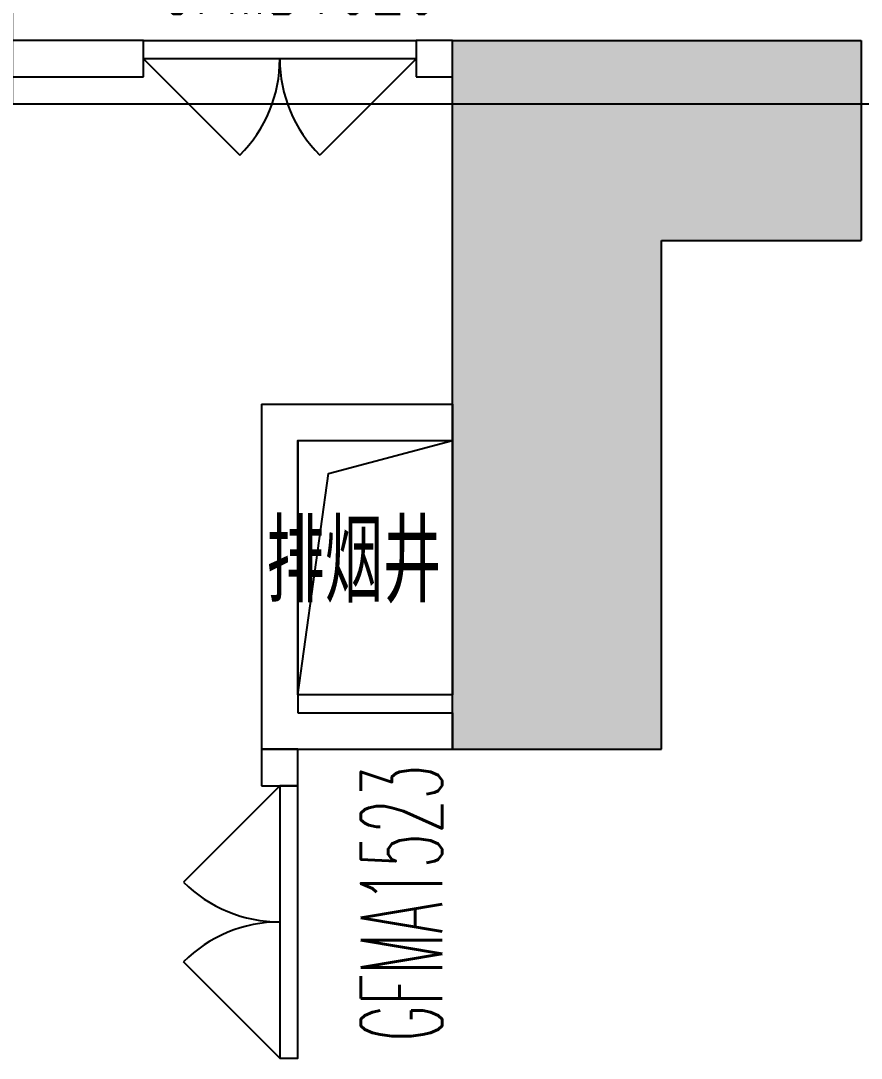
# Model space of a CAD drawing. Extents: x -12047294 to -5625356, y -1456591 to -622873.
# Drawn here: x -5768641 to -5764015, y -691948 to -686239 of the extents above; entities that cross this region are included whole.
import ezdxf

# ---------------------------------------------------------------- set-up
doc = ezdxf.new("R2010")
doc.units = 0
doc.header["$LTSCALE"] = 10
doc.header["$MEASUREMENT"] = 0
for name, color, linetype in [('A-COLUMN', 10, 'Continuous'), ('A-COLUMNH', 252, 'Continuous'), ('A-DIMLEAD', 130, 'Continuous'), ('A-DOORWIN', 151, 'Continuous'), ('A-HOLE', 30, 'Continuous'), ('A-LINE', 4, 'Continuous'), ('A-TEXTDOOR', 181, 'Continuous'), ('A-TEXTROOM-报建', 210, 'Continuous'), ('A-WALL', 2, 'Continuous'), ('M-AREA', 156, 'Continuous')]:
    doc.layers.add(name, color=color, linetype=linetype)
doc.styles.add('_TCH_WINDOW', font='tjromans.shx', dxfattribs={"width": 0.7, "height": 3.5, "bigfont": 'tjhztxt.shx'})
doc.styles.add('注解汉字', font='tjromans.shx', dxfattribs={"width": 0.75, "bigfont": 'tjhztxt.shx'})

# ---------------------------------------------------------------- blocks, each defined once
blk = doc.blocks.new('A$C50D712EB')
at = {"layer": 'M-AREA'}
blk.add_lwpolyline([(-9230.2, -9300), (19468, -9300), (19468, 2250), (-9230.2, 2250)], close=True, dxfattribs=at)
blk = doc.blocks.new('$DorLib2D$00000116')
at = {"color": 0}
for p, q in [((-0.5, 0), (-0.1464, 0.3536)), ((0.5, 0), (0.1464, 0.3536))]:
    blk.add_line(p, q, dxfattribs=at)
for centre, start, end in [((-0.5, 0), 0, 45), ((0.5, 0), 135, 180)]:
    blk.add_arc(centre, 0.5, start, end, dxfattribs=at)
blk = doc.blocks.new('fdsDWqw#wFDS')
at = {"layer": 'A-COLUMNH'}
for points in [[(-19225, 20250), (-19225, 23050), (-20375, 24150), (-20375, 20250)], [(-20375, 24150), (-19225, 23050), (-18125, 23050), (-18125, 24150)]]:
    blk.add_hatch(color=256, dxfattribs=at).paths.add_polyline_path(points)
at = {"layer": 'A-COLUMN'}
for p, q in [((-20375, 20250), (-20375, 24150)), ((-20375, 24150), (-18125, 24150)), ((-18125, 24150), (-18125, 23050)), ((-19225, 20250), (-19225, 23050)), ((-19225, 23050), (-18125, 23050)), ((-20375, 20250), (-19225, 20250))]:
    blk.add_line(p, q, dxfattribs=at)

msp = doc.modelspace()

# ---------------------------------------------------------------- hatches: boundary and pattern name
at = {"layer": 'A-TEXTROOM-报建'}
h = msp.add_hatch(dxfattribs=at)
h.set_pattern_fill('ANSI31', color=156, scale=300)
h.set_pattern_definition([(45, (6459.6, 7e-09), (-336.759605, 336.759605), [])])
edge = h.paths.add_edge_path(flags=16)
edge.add_arc((-5789890.1, -733372.9), 19800.3, 180.00002, 210.33182)
edge.add_line((-5806980, -743372.1), (-5798690.9, -743375))
edge.add_arc((-5798679.1, -768354), 24979, 71.82959, 90.02715, ccw=False)
edge.add_arc((-5798679.1, -768354), 24979, 46.40636, 71.82959, ccw=False)
edge.add_arc((-5761511.4, -729209.4), 29000, 226.55073, 235.72344)
edge.add_line((-5777843.9, -753173), (-5734626.5, -753172.4))
edge.add_line((-5734626.5, -753172.4), (-5734626.6, -742573))
edge.add_line((-5734626.6, -742573), (-5724090.3, -742573.2))
edge.add_line((-5724090.3, -742573.2), (-5724090.3, -706873))
edge.add_line((-5724090.3, -706873), (-5715090.4, -706873))
edge.add_line((-5715090.4, -706873), (-5715090.4, -697848.9))
edge.add_arc((-5806750.6, -701974.8), 91753, 2.577338, 4.963321)
edge.add_arc((-5757072.8, -697881.8), 41908, 5.26452, 17.9861)
edge.add_arc((-5817479.3, -718426.1), 105710, 18.467251, 21.437185)
edge.add_arc((-5747882, -689052.2), 30252, 17.82622, 40.55905)
edge.add_arc((-5746701.1, -686704.3), 27846.7, 38.4683, 72.82075)
edge.add_arc((-5793741.7, -821555.8), 170652.4, 71.1042, 72.756978)
edge.add_line((-5743156, -658573.2), (-5782091.3, -658573.2))
edge.add_line((-5782091.3, -658573.2), (-5782091.3, -664172.9))
edge.add_line((-5782091.3, -664172.9), (-5804290.4, -664172.9))
edge.add_line((-5804290.4, -664172.9), (-5804290.4, -680572.8))
edge.add_line((-5804290.4, -680572.8), (-5809690.4, -680572.8))
edge.add_line((-5809690.4, -680572.8), (-5809690.4, -733372.9))
h.paths.add_polyline_path([(-5821993.3, -644043.7), (-5678940.3, -644043.7), (-5678940.3, -767193.7), (-5821993.3, -767193.7)])

# ---------------------------------------------------------------- linework, layer by layer
at = {"layer": 'A-DOORWIN'}
for points in [[(-5767964.7, -686348.4), (-5766464.7, -686348.4), (-5766464.7, -686448.4), (-5767964.7, -686448.4)], [(-5767114.7, -690448.4), (-5767214.7, -690448.4), (-5767214.7, -691948.4), (-5767114.7, -691948.4)]]:
    msp.add_lwpolyline(points, close=True, dxfattribs=at)
at = {"layer": 'A-HOLE', "elevation": 0}
msp.add_lwpolyline([(-5766264.7, -689948.4), (-5767114.7, -689948.4), (-5767114.7, -688548.4), (-5766264.7, -688548.4)], close=True, dxfattribs=at)
msp.add_lwpolyline([(-5767114.7, -689948.4), (-5766947.2, -688729.8), (-5766264.7, -688548.4)], dxfattribs=at)
at = {"layer": 'A-WALL'}
for p, q in [((-5767964.7, -686348.4), (-5769089.7, -686348.4)), ((-5767964.7, -686548.4), (-5767964.7, -686348.4)), ((-5766264.7, -686348.4), (-5766464.7, -686348.4)), ((-5766464.7, -686348.4), (-5766464.7, -686548.4)), ((-5766264.7, -686548.4), (-5766264.7, -686348.4)), ((-5769089.7, -686548.4), (-5767964.7, -686548.4)), ((-5766464.7, -686548.4), (-5766264.7, -686548.4)), ((-5767314.7, -688348.4), (-5766264.7, -688348.4)), ((-5767314.7, -688348.4), (-5767314.7, -690248.4)), ((-5766264.7, -688348.4), (-5766264.7, -688548.4)), ((-5767114.7, -688548.4), (-5766264.7, -688548.4)), ((-5767114.7, -688548.4), (-5767114.7, -690048.4)), ((-5767114.7, -690048.4), (-5766264.7, -690048.4)), ((-5766264.7, -690048.4), (-5766264.7, -690248.4)), ((-5767314.7, -690248.4), (-5767314.7, -690448.4)), ((-5767114.7, -690248.4), (-5767314.7, -690248.4)), ((-5767314.7, -690248.4), (-5766264.7, -690248.4)), ((-5767114.7, -690448.4), (-5767114.7, -690248.4)), ((-5767314.7, -690448.4), (-5767114.7, -690448.4))]:
    msp.add_line(p, q, dxfattribs=at)

# ---------------------------------------------------------------- block references
msp.add_blockref('A$C50D712EB', (-5759457.7, -677396.4))
at = {"layer": 'A-DOORWIN'}
ref = msp.add_blockref('$DorLib2D$00000116', (-5767214.7, -686448.4), dxfattribs=dict(at, xscale=-1500, yscale=-1500, zscale=-1500, rotation=359.999999999722))
ref.add_attrib('A', 'GFMB1523', (-5767884.6, -686201.7), dxfattribs={"layer": 'A-TEXTDOOR', "height": 446.25, "style": '_TCH_WINDOW', "width": 0.494118})
ref = msp.add_blockref('$DorLib2D$00000116', (-5767214.7, -691198.4), dxfattribs=dict(at, xscale=-1500, yscale=-1500, zscale=-1500, rotation=269.9999999656525))
ref.add_attrib('A', 'GFMA1523', (-5766321.7, -691855.7), dxfattribs={"layer": 'A-TEXTDOOR', "height": 446.25, "rotation": 90, "style": '_TCH_WINDOW', "width": 0.494118})
at = {"layer": 'A-LINE'}
msp.add_blockref('fdsDWqw#wFDS', (-5745889.7, -710498.4), dxfattribs=at)

# ---------------------------------------------------------------- texts
at = {"layer": 'A-DIMLEAD', "style": '注解汉字', "width": 0.75}
msp.add_text('排烟井', height=450, dxfattribs=at).set_placement((-5767288.3, -689440.3, 100))

doc.saveas('drawing.dxf')
